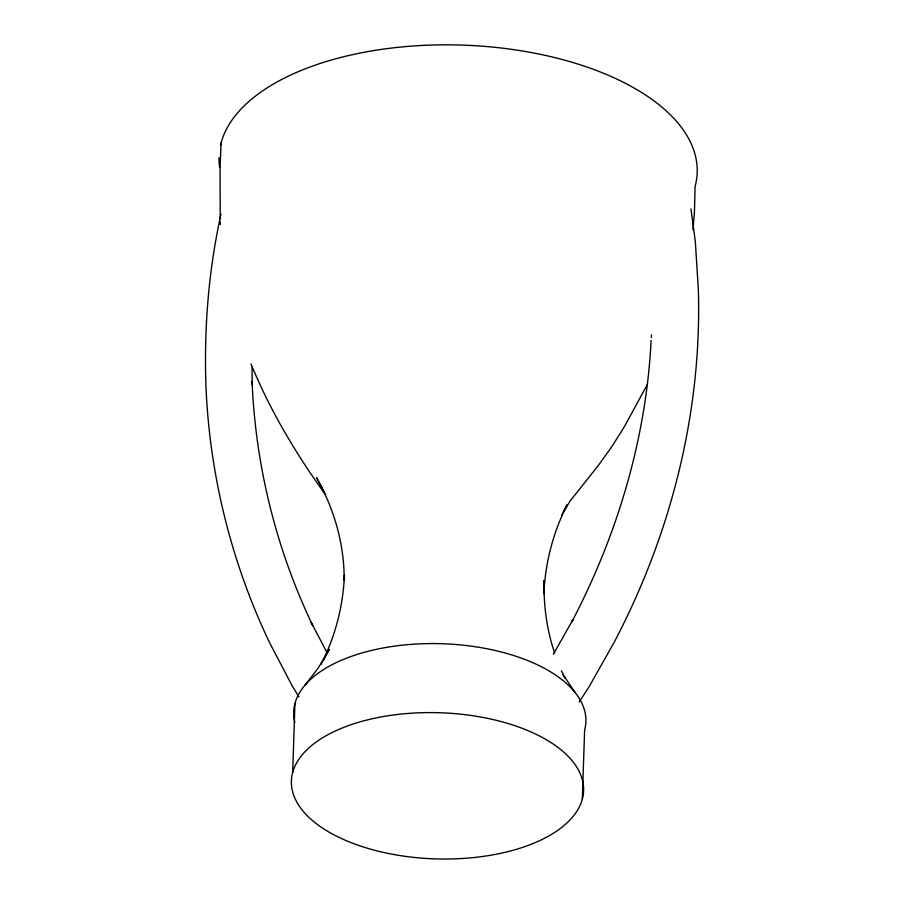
<?xml version="1.0" encoding="UTF-8"?>
<svg xmlns="http://www.w3.org/2000/svg" width="904" height="904" viewBox="0 0 904 904"><rect width="100%" height="100%" fill="white"/><g stroke="black" fill="none" stroke-linecap="round" stroke-linejoin="round"><path stroke-width="1.36" d="M344.401 580.571L344.424 575.317C343.147 606.313 335.147 636.834 321.056 664.463M292.67 772.468L294.953 703.459M582.323 799.147A146.188 73.1 1.9 0 0 381.929 716.793A146.188 73.1 1.9 0 0 348.232 841.488A146.188 73.1 1.9 0 0 582.323 799.147L584.617 730.127A146.188 73.1 1.9 0 0 440.169 643.671A146.188 73.1 1.9 0 0 294.851 722.545M221.107 142.809L220.056 168.065L220.226 218.926M651.117 340.424C646.236 438.745 617.296 535.044 571.746 622.042L573.012 619.568L553.35 654.202M651.309 337.678L651.513 334.921M692.95 229.91L694.464 211.762L695.097 186.461A239.221 119.61 1.9 0 0 487.256 46.601A239.221 119.61 1.9 0 0 220.452 145.476M220.983 214.259C208.767 269.279 204.202 325.813 205.818 382.109L205.92 385.612C209.525 474.792 231.435 563.011 269.991 643.512L292.421 686.294L298.964 696.939M647.388 384.46L624.506 426.417L611.997 446.418L598.29 465.537L570.175 500.906L561.813 514.941M323.598 659.818L329.327 649.388L318.174 668.101L304.93 685.277M563.474 511.506L567.294 504.545C553.191 532.173 545.202 562.706 543.925 593.691L543.993 580.549C543.62 605.036 546.649 629.715 554.649 652.925M579.193 701.99L589.058 686.803L613.771 643.015C670.847 534.784 702.024 412.382 698.351 289.777L695.334 241.65L690.938 208.937M574.944 692.351L563 674.508L564.898 678.147M325.35 494.499C295.958 453.797 270.047 410.461 251.007 363.905M327.09 652.767L311.157 622.427L312.761 625.557C276.24 549.316 255.493 465.763 252.069 381.296L252.159 384.81L252.092 366.967M324.717 493.29L316.479 477.549C334.118 508.737 344.458 544.31 344.175 580.266M561.339 670.757L563.192 674.407M220.271 221.729L220.327 224.531M219.593 167.274A239.221 119.61 1.9 0 1 218.994 157.691"/></g></svg>
